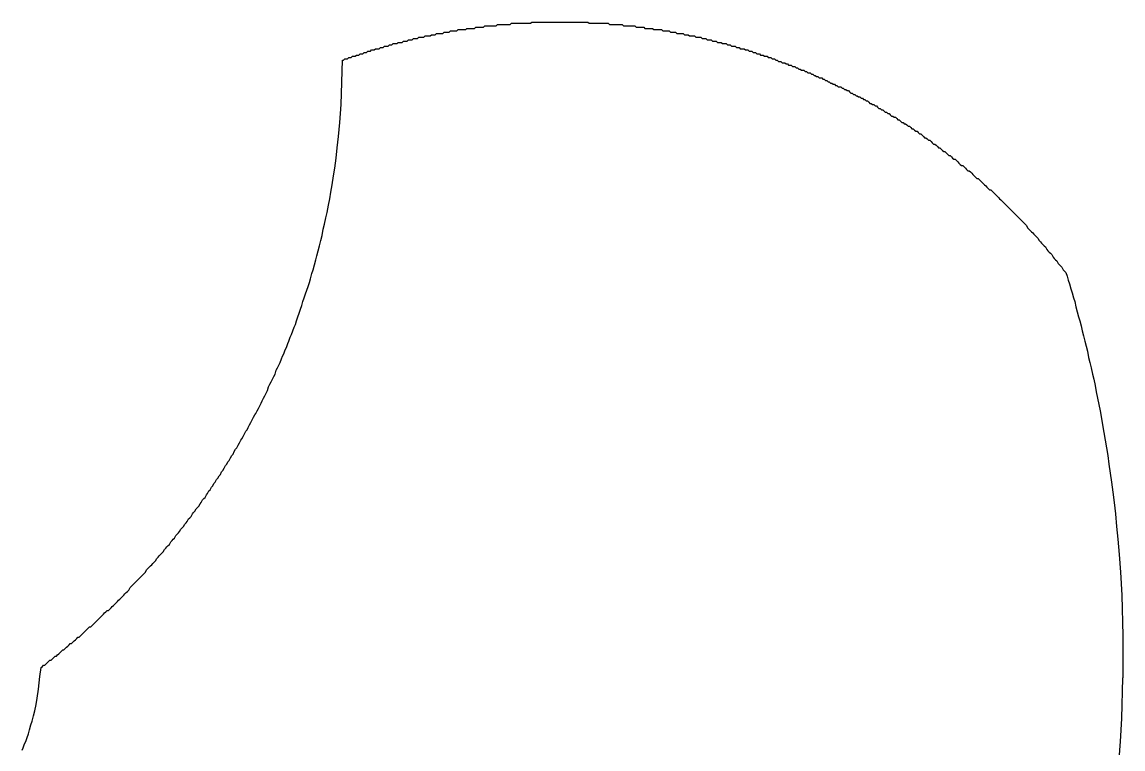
# Model space of a CAD drawing. Header units: metres. Extents: x 90 to 532, y -228 to 344.
# Drawn here: x 98.5 to 531.5, y 57.5 to 343.5 of the extents above; entities that cross this region are included whole.
import ezdxf

# ---------------------------------------------------------------- set-up
doc = ezdxf.new("R2010")
doc.units = ezdxf.units.M

msp = doc.modelspace()

# ---------------------------------------------------------------- linework, layer by layer
for p, q in [((285, 342), (285.5, 342.5)), ((285.5, 342.5), (286, 342.5)), ((286, 342.5), (286.5, 342.5)), ((286.5, 342.5), (287, 342.5)), ((287, 342.5), (287.5, 342.5)), ((287.5, 342.5), (288, 342.5)), ((288, 342.5), (288.5, 342.5)), ((288.5, 342.5), (289, 342.5)), ((289, 342.5), (289.5, 342.5)), ((289.5, 342.5), (290, 342.5)), ((290, 342.5), (290.5, 342.5)), ((290.5, 342.5), (291, 343)), ((291, 343), (291.5, 343)), ((291.5, 343), (292, 343)), ((292, 343), (292.5, 343)), ((292.5, 343), (293, 343)), ((293, 343), (293.5, 343)), ((293.5, 343), (294, 343)), ((294, 343), (294.5, 343)), ((294.5, 343), (295, 343)), ((295, 343), (295.5, 343)), ((295.5, 343), (296, 343)), ((296, 343), (296.5, 343)), ((296.5, 343), (297, 343)), ((297, 343), (297.5, 343)), ((297.5, 343), (298, 343)), ((298, 343), (298.5, 343)), ((298.5, 343), (299, 343.5)), ((299, 343.5), (299.5, 343.5)), ((299.5, 343.5), (300, 343.5)), ((300, 343.5), (300.5, 343.5)), ((300.5, 343.5), (301, 343.5)), ((301, 343.5), (301.5, 343.5)), ((301.5, 343.5), (302, 343.5)), ((302, 343.5), (302.5, 343.5)), ((302.5, 343.5), (303, 343.5)), ((303, 343.5), (303.5, 343.5)), ((303.5, 343.5), (304, 343.5)), ((304, 343.5), (304.5, 343.5)), ((304.5, 343.5), (305, 343.5)), ((305, 343.5), (305.5, 343.5)), ((305.5, 343.5), (306, 343.5)), ((306, 343.5), (306.5, 343.5)), ((306.5, 343.5), (307, 343.5)), ((307, 343.5), (307.5, 343.5)), ((307.5, 343.5), (308, 343.5)), ((308, 343.5), (308.5, 343.5)), ((308.5, 343.5), (309, 343.5)), ((309, 343.5), (309.5, 343.5)), ((309.5, 343.5), (310, 343.5)), ((310, 343.5), (310.5, 343.5)), ((310.5, 343.5), (311, 343.5)), ((311, 343.5), (311.5, 343.5)), ((311.5, 343.5), (312, 343.5)), ((312, 343.5), (312.5, 343.5)), ((312.5, 343.5), (313, 343.5)), ((313, 343.5), (313.5, 343.5)), ((313.5, 343.5), (314, 343.5)), ((314, 343.5), (314.5, 343.5)), ((314.5, 343.5), (315, 343.5)), ((315, 343.5), (315.5, 343.5)), ((315.5, 343.5), (316, 343.5)), ((316, 343.5), (316.5, 343.5)), ((316.5, 343.5), (317, 343.5)), ((317, 343.5), (317.5, 343.5)), ((317.5, 343.5), (318, 343.5)), ((318, 343.5), (318.5, 343.5)), ((318.5, 343.5), (319, 343.5)), ((319, 343.5), (319.5, 343.5)), ((319.5, 343.5), (320, 343.5)), ((320, 343.5), (320.5, 343.5)), ((320.5, 343.5), (321, 343.5)), ((321, 343.5), (321.5, 343)), ((321.5, 343), (322, 343)), ((322, 343), (322.5, 343)), ((322.5, 343), (323, 343)), ((323, 343), (323.5, 343)), ((323.5, 343), (324, 343)), ((324, 343), (324.5, 343)), ((324.5, 343), (325, 343)), ((325, 343), (325.5, 343)), ((325.5, 343), (326, 343)), ((326, 343), (326.5, 343)), ((326.5, 343), (327, 343)), ((327, 343), (327.5, 343)), ((327.5, 343), (328, 343)), ((328, 343), (328.5, 343)), ((328.5, 343), (329, 343)), ((329, 343), (329.5, 342.5)), ((329.5, 342.5), (330, 342.5)), ((330, 342.5), (330.5, 342.5)), ((330.5, 342.5), (331, 342.5)), ((331, 342.5), (331.5, 342.5)), ((331.5, 342.5), (332, 342.5)), ((332, 342.5), (332.5, 342.5)), ((332.5, 342.5), (333, 342.5)), ((333, 342.5), (333.5, 342.5)), ((333.5, 342.5), (334, 342.5)), ((334, 342.5), (334.5, 342.5)), ((334.5, 342.5), (335, 342)), ((256.5, 337.5), (257, 338)), ((257, 338), (257.5, 338)), ((257.5, 338), (258, 338)), ((258, 338), (258.5, 338)), ((258.5, 338), (259, 338)), ((259, 338), (259.5, 338.5)), ((259.5, 338.5), (260, 338.5)), ((260, 338.5), (260.5, 338.5)), ((260.5, 338.5), (261, 338.5)), ((261, 338.5), (261.5, 339)), ((261.5, 339), (262, 339)), ((262, 339), (262.5, 339)), ((262.5, 339), (263, 339)), ((263, 339), (263.5, 339)), ((263.5, 339), (264, 339)), ((264, 339), (264.5, 339.5)), ((264.5, 339.5), (265, 339.5)), ((265, 339.5), (265.5, 339.5)), ((265.5, 339.5), (266, 339.5)), ((266, 339.5), (266.5, 339.5)), ((266.5, 339.5), (267, 340)), ((267, 340), (267.5, 340)), ((267.5, 340), (268, 340)), ((268, 340), (268.5, 340)), ((268.5, 340), (269, 340)), ((269, 340), (269.5, 340)), ((269.5, 340), (270, 340.5)), ((270, 340.5), (270.5, 340.5)), ((270.5, 340.5), (271, 340.5)), ((271, 340.5), (271.5, 340.5)), ((271.5, 340.5), (272, 340.5)), ((272, 340.5), (272.5, 340.5)), ((272.5, 340.5), (273, 340.5)), ((273, 340.5), (273.5, 341)), ((273.5, 341), (274, 341)), ((274, 341), (274.5, 341)), ((274.5, 341), (275, 341)), ((275, 341), (275.5, 341)), ((275.5, 341), (276, 341)), ((276, 341), (276.5, 341)), ((276.5, 341), (277, 341.5)), ((277, 341.5), (277.5, 341.5)), ((277.5, 341.5), (278, 341.5)), ((278, 341.5), (278.5, 341.5)), ((278.5, 341.5), (279, 341.5)), ((279, 341.5), (279.5, 341.5)), ((279.5, 341.5), (280, 341.5)), ((280, 341.5), (280.5, 342)), ((280.5, 342), (281, 342)), ((281, 342), (281.5, 342)), ((281.5, 342), (282, 342)), ((282, 342), (282.5, 342)), ((282.5, 342), (283, 342)), ((283, 342), (283.5, 342)), ((283.5, 342), (284, 342)), ((284, 342), (284.5, 342)), ((284.5, 342), (285, 342)), ((335, 342), (335.5, 342)), ((335.5, 342), (336, 342)), ((336, 342), (336.5, 342)), ((336.5, 342), (337, 342)), ((337, 342), (337.5, 342)), ((337.5, 342), (338, 342)), ((338, 342), (338.5, 342)), ((338.5, 342), (339, 342)), ((339, 342), (339.5, 342)), ((339.5, 342), (340, 341.5)), ((340, 341.5), (340.5, 341.5)), ((340.5, 341.5), (341, 341.5)), ((341, 341.5), (341.5, 341.5)), ((341.5, 341.5), (342, 341.5)), ((342, 341.5), (342.5, 341.5)), ((342.5, 341.5), (343, 341.5)), ((343, 341.5), (343.5, 341)), ((343.5, 341), (344, 341)), ((344, 341), (344.5, 341)), ((344.5, 341), (345, 341)), ((345, 341), (345.5, 341)), ((345.5, 341), (346, 341)), ((346, 341), (346.5, 341)), ((346.5, 341), (347, 340.5)), ((347, 340.5), (347.5, 340.5)), ((347.5, 340.5), (348, 340.5)), ((348, 340.5), (348.5, 340.5)), ((348.5, 340.5), (349, 340.5)), ((349, 340.5), (349.5, 340.5)), ((349.5, 340.5), (350, 340.5)), ((350, 340.5), (350.5, 340)), ((350.5, 340), (351, 340)), ((351, 340), (351.5, 340)), ((351.5, 340), (352, 340)), ((352, 340), (352.5, 340)), ((352.5, 340), (353, 340)), ((353, 340), (353.5, 339.5)), ((353.5, 339.5), (354, 339.5)), ((354, 339.5), (354.5, 339.5)), ((354.5, 339.5), (355, 339.5)), ((355, 339.5), (355.5, 339.5)), ((355.5, 339.5), (356, 339)), ((356, 339), (356.5, 339)), ((356.5, 339), (357, 339)), ((357, 339), (357.5, 339)), ((357.5, 339), (358, 339)), ((358, 339), (358.5, 339)), ((358.5, 339), (359, 338.5)), ((359, 338.5), (359.5, 338.5)), ((359.5, 338.5), (360, 338.5)), ((360, 338.5), (360.5, 338.5)), ((360.5, 338.5), (361, 338)), ((361, 338), (361.5, 338)), ((361.5, 338), (362, 338)), ((362, 338), (362.5, 338)), ((362.5, 338), (363, 338)), ((363, 338), (363.5, 337.5)), ((239, 333), (239.5, 333.5)), ((239.5, 333.5), (240, 333.5)), ((240, 333.5), (240.5, 333.5)), ((240.5, 333.5), (241, 334)), ((241, 334), (241.5, 334)), ((241.5, 334), (242, 334)), ((242, 334), (242.5, 334)), ((242.5, 334), (243, 334.5)), ((243, 334.5), (243.5, 334.5)), ((243.5, 334.5), (244, 334.5)), ((244, 334.5), (244.5, 335)), ((244.5, 335), (245, 335)), ((245, 335), (245.5, 335)), ((245.5, 335), (246, 335)), ((246, 335), (246.5, 335.5)), ((246.5, 335.5), (247, 335.5)), ((247, 335.5), (247.5, 335.5)), ((247.5, 335.5), (248, 335.5)), ((248, 335.5), (248.5, 336)), ((248.5, 336), (249, 336)), ((249, 336), (249.5, 336)), ((249.5, 336), (250, 336)), ((250, 336), (250.5, 336.5)), ((250.5, 336.5), (251, 336.5)), ((251, 336.5), (251.5, 336.5)), ((251.5, 336.5), (252, 336.5)), ((252, 336.5), (252.5, 337)), ((252.5, 337), (253, 337)), ((253, 337), (253.5, 337)), ((253.5, 337), (254, 337)), ((254, 337), (254.5, 337.5)), ((254.5, 337.5), (255, 337.5)), ((255, 337.5), (255.5, 337.5)), ((255.5, 337.5), (256, 337.5)), ((256, 337.5), (256.5, 337.5)), ((363.5, 337.5), (364, 337.5)), ((364, 337.5), (364.5, 337.5)), ((364.5, 337.5), (365, 337.5)), ((365, 337.5), (365.5, 337.5)), ((365.5, 337.5), (366, 337)), ((366, 337), (366.5, 337)), ((366.5, 337), (367, 337)), ((367, 337), (367.5, 337)), ((367.5, 337), (368, 336.5)), ((368, 336.5), (368.5, 336.5)), ((368.5, 336.5), (369, 336.5)), ((369, 336.5), (369.5, 336.5)), ((369.5, 336.5), (370, 336)), ((370, 336), (370.5, 336)), ((370.5, 336), (371, 336)), ((371, 336), (371.5, 336)), ((371.5, 336), (372, 335.5)), ((372, 335.5), (372.5, 335.5)), ((372.5, 335.5), (373, 335.5)), ((373, 335.5), (373.5, 335.5)), ((373.5, 335.5), (374, 335)), ((374, 335), (374.5, 335)), ((374.5, 335), (375, 335)), ((375, 335), (375.5, 335)), ((375.5, 335), (376, 334.5)), ((376, 334.5), (376.5, 334.5)), ((376.5, 334.5), (377, 334.5)), ((377, 334.5), (377.5, 334)), ((377.5, 334), (378, 334)), ((378, 334), (378.5, 334)), ((378.5, 334), (379, 334)), ((379, 334), (379.5, 333.5)), ((379.5, 333.5), (380, 333.5)), ((380, 333.5), (380.5, 333.5)), ((380.5, 333.5), (381, 333)), ((226.5, 329), (227, 329.5)), ((227, 329.5), (227.5, 329.5)), ((227.5, 329.5), (228, 329.5)), ((228, 329.5), (228.5, 330)), ((228.5, 330), (229, 330)), ((229, 330), (229.5, 330)), ((229.5, 330), (230, 330.5)), ((230, 330.5), (230.5, 330.5)), ((230.5, 330.5), (231, 330.5)), ((231, 330.5), (231.5, 331)), ((231.5, 331), (232, 331)), ((232, 331), (232.5, 331)), ((232.5, 331), (233, 331.5)), ((233, 331.5), (233.5, 331.5)), ((233.5, 331.5), (234, 331.5)), ((234, 331.5), (234.5, 332)), ((234.5, 332), (235, 332)), ((235, 332), (235.5, 332)), ((235.5, 332), (236, 332.5)), ((236, 332.5), (236.5, 332.5)), ((236.5, 332.5), (237, 332.5)), ((237, 332.5), (237.5, 333)), ((237.5, 333), (238, 333)), ((238, 333), (238.5, 333)), ((238.5, 333), (239, 333)), ((381, 333), (381.5, 333)), ((381.5, 333), (382, 333)), ((382, 333), (382.5, 333)), ((382.5, 333), (383, 332.5)), ((383, 332.5), (383.5, 332.5)), ((383.5, 332.5), (384, 332.5)), ((384, 332.5), (384.5, 332)), ((384.5, 332), (385, 332)), ((385, 332), (385.5, 332)), ((385.5, 332), (386, 331.5)), ((386, 331.5), (386.5, 331.5)), ((386.5, 331.5), (387, 331.5)), ((387, 331.5), (387.5, 331)), ((387.5, 331), (388, 331)), ((388, 331), (388.5, 331)), ((388.5, 331), (389, 330.5)), ((389, 330.5), (389.5, 330.5)), ((389.5, 330.5), (390, 330.5)), ((390, 330.5), (390.5, 330)), ((390.5, 330), (391, 330)), ((391, 330), (391.5, 330)), ((391.5, 330), (392, 329.5)), ((392, 329.5), (392.5, 329.5)), ((392.5, 329.5), (393, 329.5)), ((393, 329.5), (393.5, 329)), ((224, 311), (224.5, 328.5)), ((224.5, 328.5), (225, 328.5)), ((225, 328.5), (225.5, 329)), ((225.5, 329), (226, 329)), ((226, 329), (226.5, 329)), ((393.5, 329), (394, 329)), ((394, 329), (394.5, 329)), ((394.5, 329), (395, 328.5)), ((395, 328.5), (395.5, 328.5)), ((395.5, 328.5), (396, 328)), ((396, 328), (396.5, 328)), ((396.5, 328), (397, 328)), ((397, 328), (397.5, 327.5)), ((397.5, 327.5), (398, 327.5)), ((398, 327.5), (398.5, 327.5)), ((398.5, 327.5), (399, 327)), ((399, 327), (399.5, 327)), ((399.5, 327), (400, 326.5)), ((400, 326.5), (400.5, 326.5)), ((400.5, 326.5), (401, 326.5)), ((401, 326.5), (401.5, 326)), ((401.5, 326), (402, 326)), ((402, 326), (402.5, 326)), ((402.5, 326), (403, 325.5)), ((403, 325.5), (403.5, 325.5)), ((403.5, 325.5), (404, 325)), ((404, 325), (404.5, 325)), ((404.5, 325), (405, 324.5)), ((405, 324.5), (405.5, 324.5)), ((405.5, 324.5), (406, 324.5)), ((406, 324.5), (406.5, 324)), ((406.5, 324), (407, 324)), ((407, 324), (407.5, 323.5)), ((407.5, 323.5), (408, 323.5)), ((408, 323.5), (408.5, 323.5)), ((408.5, 323.5), (409, 323)), ((409, 323), (409.5, 323)), ((409.5, 323), (410, 322.5)), ((410, 322.5), (410.5, 322.5)), ((410.5, 322.5), (411, 322)), ((411, 322), (411.5, 322)), ((411.5, 322), (412, 321.5)), ((412, 321.5), (412.5, 321.5)), ((412.5, 321.5), (413, 321.5)), ((413, 321.5), (413.5, 321)), ((413.5, 321), (414, 321)), ((414, 321), (414.5, 320.5)), ((414.5, 320.5), (415, 320.5)), ((415, 320.5), (415.5, 320)), ((415.5, 320), (416, 320)), ((416, 320), (416.5, 319.5)), ((416.5, 319.5), (417, 319.5)), ((417, 319.5), (417.5, 319)), ((417.5, 319), (418, 319)), ((418, 319), (418.5, 318.5)), ((418.5, 318.5), (419, 318.5)), ((419, 318.5), (419.5, 318)), ((419.5, 318), (420, 318)), ((420, 318), (420.5, 318)), ((420.5, 318), (421, 317.5)), ((421, 317.5), (421.5, 317.5)), ((421.5, 317.5), (422, 317)), ((422, 317), (422.5, 317)), ((422.5, 317), (423, 316.5)), ((423, 316.5), (423.5, 316.5)), ((423.5, 316.5), (424, 316)), ((424, 316), (424.5, 315.5)), ((424.5, 315.5), (425, 315.5)), ((425, 315.5), (425.5, 315)), ((425.5, 315), (426, 315)), ((426, 315), (426.5, 314.5)), ((426.5, 314.5), (427, 314.5)), ((427, 314.5), (427.5, 314)), ((427.5, 314), (428, 314)), ((428, 314), (428.5, 313.5)), ((428.5, 313.5), (429, 313.5)), ((429, 313.5), (429.5, 313)), ((429.5, 313), (430, 313)), ((430, 313), (430.5, 312.5)), ((430.5, 312.5), (431, 312.5)), ((431, 312.5), (431.5, 312)), ((431.5, 312), (432, 311.5)), ((223.5, 304), (224, 311)), ((432, 311.5), (432.5, 311.5)), ((432.5, 311.5), (433, 311)), ((433, 311), (433.5, 311)), ((433.5, 311), (434, 310.5)), ((434, 310.5), (434.5, 310.5)), ((434.5, 310.5), (435, 310)), ((435, 310), (435.5, 309.5)), ((435.5, 309.5), (436, 309.5)), ((436, 309.5), (436.5, 309)), ((436.5, 309), (437, 309)), ((437, 309), (437.5, 308.5)), ((437.5, 308.5), (438, 308)), ((438, 308), (438.5, 308)), ((438.5, 308), (439, 307.5)), ((439, 307.5), (439.5, 307.5)), ((439.5, 307.5), (440, 307)), ((223, 298.5), (223.5, 304)), ((440, 307), (440.5, 306.5)), ((440.5, 306.5), (441, 306.5)), ((441, 306.5), (441.5, 306)), ((441.5, 306), (442, 306)), ((442, 306), (442.5, 305.5)), ((442.5, 305.5), (443, 305)), ((443, 305), (443.5, 305)), ((443.5, 305), (444, 304.5)), ((444, 304.5), (444.5, 304)), ((444.5, 304), (445, 304)), ((445, 304), (445.5, 303.5)), ((445.5, 303.5), (446, 303.5)), ((446, 303.5), (446.5, 303)), ((446.5, 303), (447, 302.5)), ((447, 302.5), (447.5, 302.5)), ((447.5, 302.5), (448, 302)), ((448, 302), (448.5, 301.5)), ((448.5, 301.5), (449, 301.5)), ((449, 301.5), (449.5, 301)), ((449.5, 301), (450, 300.5)), ((450, 300.5), (450.5, 300.5)), ((450.5, 300.5), (451, 300)), ((451, 300), (451.5, 299.5)), ((451.5, 299.5), (452, 299.5)), ((452, 299.5), (452.5, 299)), ((452.5, 299), (453, 298.5)), ((222.5, 294), (223, 298.5)), ((453, 298.5), (453.5, 298)), ((453.5, 298), (454, 298)), ((454, 298), (454.5, 297.5)), ((454.5, 297.5), (455, 297)), ((455, 297), (455.5, 297)), ((455.5, 297), (456, 296.5)), ((456, 296.5), (456.5, 296)), ((456.5, 296), (457, 295.5)), ((457, 295.5), (457.5, 295.5)), ((457.5, 295.5), (458, 295)), ((458, 295), (458.5, 294.5)), ((458.5, 294.5), (459, 294)), ((222, 290), (222.5, 294)), ((459, 294), (459.5, 294)), ((459.5, 294), (460, 293.5)), ((460, 293.5), (460.5, 293)), ((460.5, 293), (461, 292.5)), ((461, 292.5), (461.5, 292.5)), ((461.5, 292.5), (462, 292)), ((462, 292), (462.5, 291.5)), ((462.5, 291.5), (463, 291)), ((463, 291), (463.5, 291)), ((463.5, 291), (464, 290.5)), ((464, 290.5), (464.5, 290)), ((221, 283), (221.5, 286)), ((221.5, 286), (222, 290)), ((464.5, 290), (465, 289.5)), ((465, 289.5), (465.5, 289.5)), ((465.5, 289.5), (466, 289)), ((466, 289), (466.5, 288.5)), ((466.5, 288.5), (467, 288)), ((467, 288), (467.5, 287.5)), ((467.5, 287.5), (468, 287)), ((468, 287), (468.5, 287)), ((468.5, 287), (469, 286.5)), ((469, 286.5), (469.5, 286)), ((469.5, 286), (470, 285.5)), ((220.5, 279.5), (221, 283)), ((470, 285.5), (470.5, 285)), ((470.5, 285), (471, 285)), ((471, 285), (471.5, 284.5)), ((471.5, 284.5), (472, 284)), ((472, 284), (472.5, 283.5)), ((472.5, 283.5), (473, 283)), ((473, 283), (473.5, 282.5)), ((473.5, 282.5), (474, 282)), ((474, 282), (474.5, 282)), ((474.5, 282), (475, 281.5)), ((475, 281.5), (475.5, 281)), ((220, 276.5), (220.5, 279.5)), ((475.5, 281), (476, 280.5)), ((476, 280.5), (476.5, 280)), ((476.5, 280), (477, 279.5)), ((477, 279.5), (477.5, 279)), ((477.5, 279), (478, 278.5)), ((478, 278.5), (478.5, 278)), ((478.5, 278), (479, 277.5)), ((479, 277.5), (479.5, 277.5)), ((479.5, 277.5), (480, 277)), ((219, 271.5), (219.5, 274)), ((219.5, 274), (220, 276.5)), ((480, 277), (480.5, 276.5)), ((480.5, 276.5), (481, 276)), ((481, 276), (481.5, 275.5)), ((481.5, 275.5), (482, 275)), ((482, 275), (482.5, 274.5)), ((482.5, 274.5), (483, 274)), ((483, 274), (483.5, 273.5)), ((483.5, 273.5), (484, 273)), ((484, 273), (484.5, 272.5)), ((218, 266.5), (218.5, 268.5)), ((218.5, 268.5), (219, 271.5)), ((484.5, 272.5), (485, 272)), ((485, 272), (485.5, 271.5)), ((485.5, 271.5), (486, 271)), ((486, 271), (486.5, 270.5)), ((486.5, 270.5), (487, 270)), ((487, 270), (487.5, 269.5)), ((487.5, 269.5), (488, 269)), ((488, 269), (488.5, 268.5)), ((488.5, 268.5), (489, 268)), ((217.5, 264), (218, 266.5)), ((489, 268), (489.5, 267.5)), ((489.5, 267.5), (490, 267)), ((490, 267), (490.5, 266.5)), ((490.5, 266.5), (491, 266)), ((491, 266), (491.5, 265.5)), ((491.5, 265.5), (492, 265)), ((492, 265), (492.5, 264.5)), ((492.5, 264.5), (493, 264)), ((216.5, 259.5), (217, 262)), ((217, 262), (217.5, 264)), ((493, 264), (493.5, 263.5)), ((493.5, 263.5), (494, 262.5)), ((494, 262.5), (494.5, 262)), ((494.5, 262), (495, 261.5)), ((495, 261.5), (495.5, 261)), ((495.5, 261), (496, 260.5)), ((496, 260.5), (496.5, 260)), ((496.5, 260), (497, 259.5)), ((215, 253.5), (215.5, 255.5)), ((215.5, 255.5), (216, 257.5)), ((216, 257.5), (216.5, 259.5)), ((497, 259.5), (497.5, 259)), ((497.5, 259), (498, 258.5)), ((498, 258.5), (498.5, 257.5)), ((498.5, 257.5), (499, 257)), ((499, 257), (499.5, 256.5)), ((499.5, 256.5), (500, 256)), ((500, 256), (500.5, 255.5)), ((500.5, 255.5), (501, 255)), ((214, 250), (214.5, 251.5)), ((214.5, 251.5), (215, 253.5)), ((501, 255), (501.5, 254)), ((501.5, 254), (502, 253.5)), ((502, 253.5), (502.5, 253)), ((502.5, 253), (503, 252.5)), ((503, 252.5), (503.5, 252)), ((503.5, 252), (504, 251)), ((213, 246), (213.5, 248)), ((213.5, 248), (214, 250)), ((504, 251), (504.5, 250.5)), ((504.5, 250.5), (505, 250)), ((505, 250), (505.5, 249.5)), ((505.5, 249.5), (506, 248.5)), ((506, 248.5), (506.5, 248)), ((506.5, 248), (507, 247.5)), ((507, 247.5), (507.5, 247)), ((507.5, 247), (508, 246)), ((211.5, 241), (212, 242.5)), ((212, 242.5), (212.5, 244.5)), ((212.5, 244.5), (213, 246)), ((508, 246), (508.5, 245.5)), ((508.5, 245.5), (509, 245)), ((509, 245), (509.5, 243.5)), ((509.5, 243.5), (510, 242)), ((210.5, 238), (211, 239.5)), ((211, 239.5), (211.5, 241)), ((510, 242), (510.5, 240.5)), ((510.5, 240.5), (511, 238.5)), ((511, 238.5), (511.5, 237)), ((209, 233.5), (209.5, 235)), ((209.5, 235), (210, 236.5)), ((210, 236.5), (210.5, 238)), ((511.5, 237), (512, 235)), ((512, 235), (512.5, 233.5)), ((207.5, 229), (208, 230.5)), ((208, 230.5), (208.5, 232)), ((208.5, 232), (209, 233.5)), ((512.5, 233.5), (513, 231.5)), ((513, 231.5), (513.5, 229.5)), ((513.5, 229.5), (514, 227.5)), ((206, 224.5), (206.5, 226)), ((206.5, 226), (207, 227.5)), ((207, 227.5), (207.5, 229)), ((514, 227.5), (514.5, 226)), ((514.5, 226), (515, 224)), ((204.5, 220.5), (205, 222)), ((205, 222), (205.5, 223.5)), ((205.5, 223.5), (206, 224.5)), ((515, 224), (515.5, 222)), ((515.5, 222), (516, 220)), ((202.5, 215.5), (203, 217)), ((203, 217), (203.5, 218)), ((203.5, 218), (204, 219.5)), ((204, 219.5), (204.5, 220.5)), ((516, 220), (516.5, 218)), ((516.5, 218), (517, 216)), ((201, 212), (201.5, 213)), ((201.5, 213), (202, 214.5)), ((202, 214.5), (202.5, 215.5)), ((517, 216), (517.5, 214)), ((517.5, 214), (518, 211.5)), ((199, 207.5), (199.5, 208.5)), ((199.5, 208.5), (200, 209.5)), ((200, 209.5), (200.5, 211)), ((200.5, 211), (201, 212)), ((518, 211.5), (518.5, 209.5)), ((518.5, 209.5), (519, 207.5)), ((197, 203), (197.5, 204)), ((197.5, 204), (198, 205)), ((198, 205), (198.5, 206.5)), ((198.5, 206.5), (199, 207.5)), ((519, 207.5), (519.5, 205)), ((519.5, 205), (520, 203)), ((195, 198.5), (195.5, 200)), ((195.5, 200), (196, 201)), ((196, 201), (196.5, 202)), ((196.5, 202), (197, 203)), ((520, 203), (520.5, 200.5)), ((520.5, 200.5), (521, 198)), ((193, 194.5), (193.5, 195.5)), ((193.5, 195.5), (194, 196.5)), ((194, 196.5), (194.5, 197.5)), ((194.5, 197.5), (195, 198.5)), ((521, 198), (521.5, 195.5)), ((521.5, 195.5), (522, 193)), ((191, 190.5), (191.5, 191.5)), ((191.5, 191.5), (192, 192.5)), ((192, 192.5), (192.5, 193.5)), ((192.5, 193.5), (193, 194.5)), ((522, 193), (522.5, 190.5)), ((188.5, 186), (189, 187)), ((189, 187), (189.5, 188)), ((189.5, 188), (190, 189)), ((190, 189), (190.5, 189.5)), ((190.5, 189.5), (191, 190.5)), ((522.5, 190.5), (523, 187.5)), ((523, 187.5), (523.5, 185)), ((186, 181.5), (186.5, 182.5)), ((186.5, 182.5), (187, 183)), ((187, 183), (187.5, 184)), ((187.5, 184), (188, 185)), ((188, 185), (188.5, 186)), ((523.5, 185), (524, 182)), ((524, 182), (524.5, 179)), ((183.5, 177), (184, 178)), ((184, 178), (184.5, 179)), ((184.5, 179), (185, 179.5)), ((185, 179.5), (185.5, 180.5)), ((185.5, 180.5), (186, 181.5)), ((524.5, 179), (525, 176)), ((181, 173), (181.5, 173.5)), ((181.5, 173.5), (182, 174.5)), ((182, 174.5), (182.5, 175.5)), ((182.5, 175.5), (183, 176)), ((183, 176), (183.5, 177)), ((525, 176), (525.5, 173)), ((178, 168), (178.5, 169)), ((178.5, 169), (179, 169.5)), ((179, 169.5), (179.5, 170.5)), ((179.5, 170.5), (180, 171)), ((180, 171), (180.5, 172)), ((180.5, 172), (181, 173)), ((525.5, 173), (526, 169.5)), ((526, 169.5), (526.5, 166)), ((175.5, 164), (176, 165)), ((176, 165), (176.5, 165.5)), ((176.5, 165.5), (177, 166.5)), ((177, 166.5), (177.5, 167)), ((177.5, 167), (178, 168)), ((526.5, 166), (527, 162.5)), ((172.5, 159.5), (173, 160.5)), ((173, 160.5), (173.5, 161)), ((173.5, 161), (174, 162)), ((174, 162), (174.5, 162.5)), ((174.5, 162.5), (175, 163.5)), ((175, 163.5), (175.5, 164)), ((527, 162.5), (527.5, 158.5)), ((169.5, 155.5), (170, 156)), ((170, 156), (170.5, 156.5)), ((170.5, 156.5), (171, 157.5)), ((171, 157.5), (171.5, 158)), ((171.5, 158), (172, 159)), ((172, 159), (172.5, 159.5)), ((527.5, 158.5), (528, 154.5)), ((166.5, 151), (167, 152)), ((167, 152), (167.5, 152.5)), ((167.5, 152.5), (168, 153)), ((168, 153), (168.5, 154)), ((168.5, 154), (169, 154.5)), ((169, 154.5), (169.5, 155.5)), ((528, 154.5), (528.5, 150)), ((163.5, 147), (164, 148)), ((164, 148), (164.5, 148.5)), ((164.5, 148.5), (165, 149)), ((165, 149), (165.5, 150)), ((165.5, 150), (166, 150.5)), ((166, 150.5), (166.5, 151)), ((528.5, 150), (529, 145)), ((160, 142.5), (160.5, 143)), ((160.5, 143), (161, 144)), ((161, 144), (161.5, 144.5)), ((161.5, 144.5), (162, 145)), ((162, 145), (162.5, 146)), ((162.5, 146), (163, 146.5)), ((163, 146.5), (163.5, 147)), ((529, 145), (529.5, 140)), ((156.5, 138), (157, 139)), ((157, 139), (157.5, 139.5)), ((157.5, 139.5), (158, 140)), ((158, 140), (158.5, 140.5)), ((158.5, 140.5), (159, 141.5)), ((159, 141.5), (159.5, 142)), ((159.5, 142), (160, 142.5)), ((529.5, 140), (530, 134)), ((153, 134), (153.5, 134.5)), ((153.5, 134.5), (154, 135)), ((154, 135), (154.5, 136)), ((154.5, 136), (155, 136.5)), ((155, 136.5), (155.5, 137)), ((155.5, 137), (156, 137.5)), ((156, 137.5), (156.5, 138)), ((149, 129.5), (149.5, 130)), ((149.5, 130), (150, 130.5)), ((150, 130.5), (150.5, 131)), ((150.5, 131), (151, 131.5)), ((151, 131.5), (151.5, 132.5)), ((151.5, 132.5), (152, 133)), ((152, 133), (152.5, 133.5)), ((152.5, 133.5), (153, 134)), ((530, 134), (530.5, 127)), ((145.5, 125.5), (146, 126)), ((146, 126), (146.5, 126.5)), ((146.5, 126.5), (147, 127)), ((147, 127), (147.5, 128)), ((147.5, 128), (148, 128.5)), ((148, 128.5), (148.5, 129)), ((148.5, 129), (149, 129.5)), ((530.5, 127), (531, 118)), ((141, 121), (141.5, 121.5)), ((141.5, 121.5), (142, 122)), ((142, 122), (142.5, 122.5)), ((142.5, 122.5), (143, 123)), ((143, 123), (143.5, 123.5)), ((143.5, 123.5), (144, 124)), ((144, 124), (144.5, 124.5)), ((144.5, 124.5), (145, 125)), ((145, 125), (145.5, 125.5)), ((137, 116.5), (137.5, 117)), ((137.5, 117), (138, 117.5)), ((138, 117.5), (138.5, 118)), ((138.5, 118), (139, 118.5)), ((139, 118.5), (139.5, 119)), ((139.5, 119), (140, 119.5)), ((140, 119.5), (140.5, 120)), ((140.5, 120), (141, 121)), ((531, 118), (531.5, 102)), ((133, 112.5), (133.5, 113)), ((133.5, 113), (134, 113.5)), ((134, 113.5), (134.5, 114)), ((134.5, 114), (135, 114.5)), ((135, 114.5), (135.5, 115)), ((135.5, 115), (136, 115.5)), ((136, 115.5), (136.5, 116)), ((136.5, 116), (137, 116.5)), ((128, 108), (128.5, 108.5)), ((128.5, 108.5), (129, 109)), ((129, 109), (129.5, 109.5)), ((129.5, 109.5), (130, 110)), ((130, 110), (130.5, 110.5)), ((130.5, 110.5), (131, 111)), ((131, 111), (131.5, 111.5)), ((131.5, 111.5), (132, 112)), ((132, 112), (132.5, 112)), ((132.5, 112), (133, 112.5)), ((123, 103.5), (123.5, 104)), ((123.5, 104), (124, 104.5)), ((124, 104.5), (124.5, 105)), ((124.5, 105), (125, 105.5)), ((125, 105.5), (125.5, 105.5)), ((125.5, 105.5), (126, 106)), ((126, 106), (126.5, 106.5)), ((126.5, 106.5), (127, 107)), ((127, 107), (127.5, 107.5)), ((127.5, 107.5), (128, 108)), ((118.5, 99.5), (119, 100)), ((119, 100), (119.5, 100.5)), ((119.5, 100.5), (120, 101)), ((120, 101), (120.5, 101.5)), ((120.5, 101.5), (121, 101.5)), ((121, 101.5), (121.5, 102)), ((121.5, 102), (122, 102.5)), ((122, 102.5), (122.5, 103)), ((122.5, 103), (123, 103.5)), ((531.5, 102), (531.5, 85.5)), ((113, 95), (113.5, 95.5)), ((113.5, 95.5), (114, 96)), ((114, 96), (114.5, 96.5)), ((114.5, 96.5), (115, 96.5)), ((115, 96.5), (115.5, 97)), ((115.5, 97), (116, 97.5)), ((116, 97.5), (116.5, 98)), ((116.5, 98), (117, 98.5)), ((117, 98.5), (117.5, 99)), ((117.5, 99), (118, 99)), ((118, 99), (118.5, 99.5)), ((107.5, 90.5), (108, 91)), ((108, 91), (108.5, 91.5)), ((108.5, 91.5), (109, 92)), ((109, 92), (109.5, 92.5)), ((109.5, 92.5), (110, 92.5)), ((110, 92.5), (110.5, 93)), ((110.5, 93), (111, 93.5)), ((111, 93.5), (111.5, 94)), ((111.5, 94), (112, 94)), ((112, 94), (112.5, 94.5)), ((112.5, 94.5), (113, 95)), ((105.5, 86), (106, 89.5)), ((106, 89.5), (106.5, 90)), ((106.5, 90), (107, 90.5)), ((107, 90.5), (107.5, 90.5)), ((105, 81), (105.5, 86)), ((531, 69.5), (531.5, 85.5)), ((104.5, 77.5), (105, 81)), ((103.5, 72.5), (104, 75)), ((104, 75), (104.5, 77.5)), ((102.5, 68.5), (103, 70.5)), ((103, 70.5), (103.5, 72.5)), ((530.5, 60.5), (531, 69.5)), ((101, 63.5), (101.5, 65)), ((101.5, 65), (102, 67)), ((102, 67), (102.5, 68.5)), ((100, 60.5), (100.5, 62)), ((100.5, 62), (101, 63.5)), ((98.5, 57), (99, 58)), ((99, 58), (99.5, 59.5)), ((99.5, 59.5), (100, 60.5)), ((530, 53.5), (530.5, 60.5))]:
    msp.add_line(p, q)

doc.saveas('drawing.dxf')
